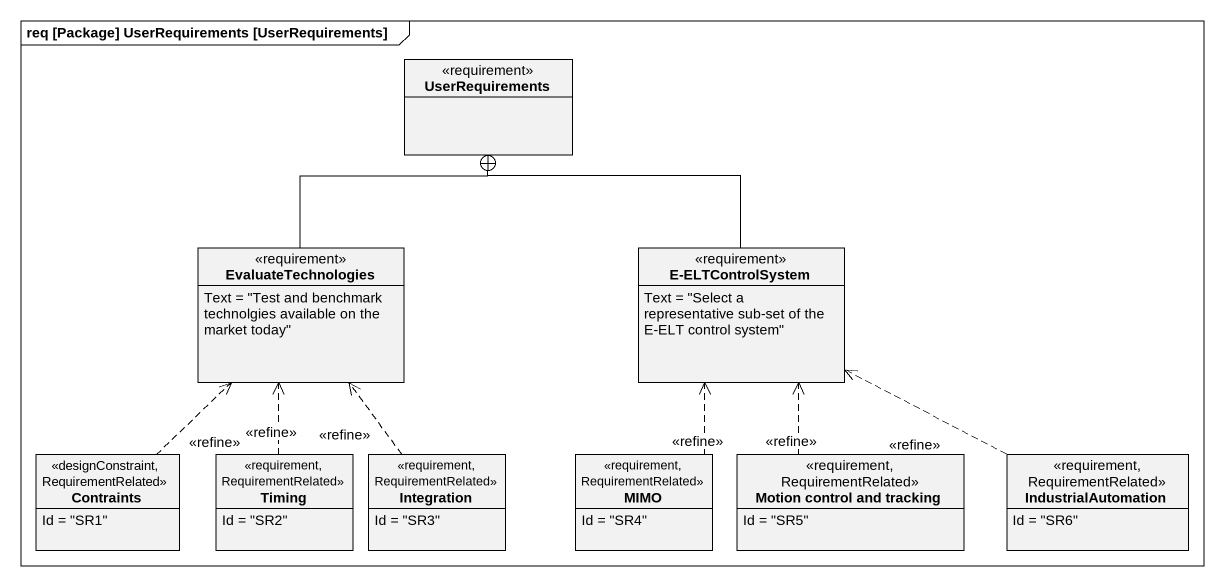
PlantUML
@startuml
mainframe req [Package] UserRequirements [UserRequirements]
hide circle
hide empty members
class UserRequirements <<requirement>>
class EvaluateTechnologies <<requirement>> {
  Text = "Test and benchmark technolgies available on the market today"
}
class "E-ELTControlSystem" as E_ELTControlSystem <<requirement>> {
  Text = "Select a representative sub-set of the E-ELT control system"
}
class Contraints <<designConstraint, RequirementRelated>> {
  Id = "SR1"
}
class Timing <<requirement, RequirementRelated>> {
  Id = "SR2"
}
class Integration <<requirement, RequirementRelated>> {
  Id = "SR3"
}
class MIMO <<requirement, RequirementRelated>> {
  Id = "SR4"
}
class "Motion control and tracking" as Motion_control_and_tracking <<requirement, RequirementRelated>> {
  Id = "SR5"
}
class IndustrialAutomation <<requirement, RequirementRelated>> {
  Id = "SR6"
}
EvaluateTechnologies -up-+ UserRequirements
E_ELTControlSystem -up-+ UserRequirements
Contraints .up.> EvaluateTechnologies : <<refine>>
Timing .up.> EvaluateTechnologies : <<refine>>
Integration .up.> EvaluateTechnologies : <<refine>>
MIMO .up.> E_ELTControlSystem : <<refine>>
Motion_control_and_tracking .up.> E_ELTControlSystem : <<refine>>
IndustrialAutomation .left.> E_ELTControlSystem : <<refine>>
@enduml
